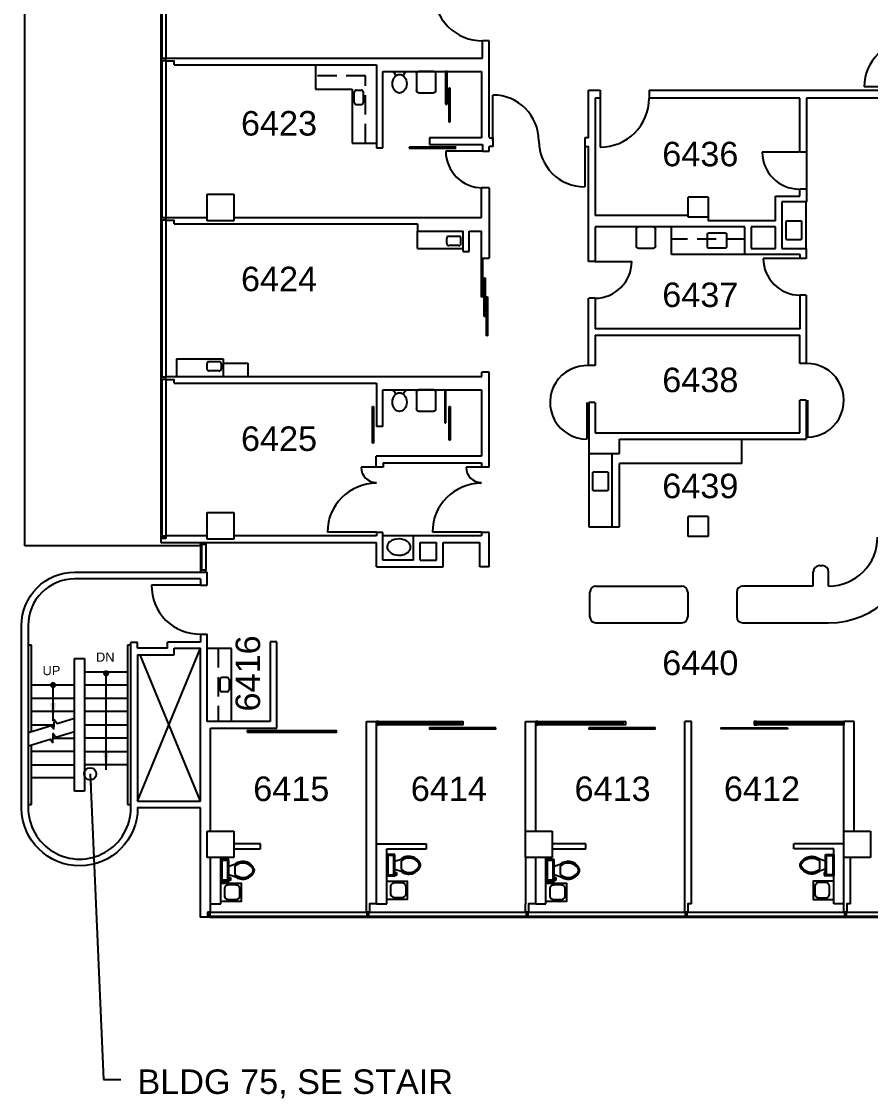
# Model space of a CAD drawing. Extents: x 2546 to 7662, y 1483 to 4928.
# Drawn here: x 4464 to 5296, y 1483 to 2538 of the extents above; entities that cross this region are included whole.
import ezdxf

# ---------------------------------------------------------------- set-up
doc = ezdxf.new("R2010")
doc.units = 0
doc.header["$LTSCALE"] = 150
doc.header["$MEASUREMENT"] = 0
doc.linetypes.add('HIDDEN2', pattern=[0.1875, 0.125, -0.0625])
doc.layers.get('0').update_dxf_attribs({"linetype": 'CONTINUOUS'})
for name, color, linetype in [('A-ANNO-TEXT', 4, 'CONTINUOUS'), ('A-ANNO-TEXT-STAIR', 4, 'CONTINUOUS'), ('A-ANNO-TX192', 4, 'CONTINUOUS'), ('A-COLS', 5, 'CONTINUOUS'), ('A-DOOR', 2, 'CONTINUOUS'), ('A-FLOR-CASE', 3, 'CONTINUOUS'), ('A-FLOR-CASE-UPPR', 3, 'HIDDEN2'), ('A-FLOR-HRAL', 1, 'CONTINUOUS'), ('A-FLOR-PFIX', 2, 'CONTINUOUS'), ('A-FLOR-STRS', 2, 'CONTINUOUS'), ('A-GLAZ', 2, 'CONTINUOUS'), ('A-GLAZ-SILL', 1, 'CONTINUOUS'), ('A-ROOF-LEVL-FINE', 1, 'CONTINUOUS'), ('A-SHFT', 1, 'CONTINUOUS'), ('A-WALL-FULL', 6, 'CONTINUOUS'), ('A-WALL-PRHT', 3, 'CONTINUOUS')]:
    doc.layers.add(name, color=color, linetype=linetype)
doc.styles.add('ARIAL', font='arial.ttf')
doc.styles.get("Standard").update_dxf_attribs({"font": 'simplex'})
doc.dimstyles.new('DIM-96', dxfattribs={"dimscale": 96, "dimtxt": 0.18, "dimasz": 0.18, "dimexe": 0.18, "dimexo": 0.0625, "dimgap": 0.09, "dimtad": 0, "dimtih": 1, "dimtoh": 1, "dimdec": 4, "dimzin": 0, "dimdsep": 46, "dimlunit": 4, "dimtxsty": 'Standard', "dimcen": 0.09, "dimadec": 0, "dimazin": 0, "dimtfac": 1, "dimtdec": 4, "dimtofl": 0, "dimtmove": 2, "dimatfit": 3, "dimfxl": 1, "dimtolj": 1, "dimtzin": 0, "dimarcsym": 0})
doc.dimstyles.new('DIM1-4', dxfattribs={"dimscale": 48, "dimtxt": 0.09375, "dimasz": 0.125, "dimexe": 0.125, "dimexo": 0.09375, "dimgap": 0, "dimtad": 1, "dimdec": 4, "dimzin": 7, "dimdsep": 46, "dimlunit": 4, "dimtxsty": 'Standard', "dimcen": 2.25, "dimdle": 1.5, "dimadec": 0, "dimazin": 0, "dimtfac": 1, "dimtdec": 4, "dimtix": 1, "dimtofl": 0, "dimtmove": 2, "dimatfit": 3, "dimfxl": 1, "dimtolj": 1, "dimtzin": 0, "dimarcsym": 0})

# ---------------------------------------------------------------- blocks, each defined once
blk = doc.blocks.new('ELLIPSE', base_point=(7228, 910))
blk.add_circle((7228, 910), 6)
blk = doc.blocks.new('TOILET')
for p, q in [((-10, -8.5), (-8, -8.5)), ((-10, -9.5), (-10, -8.5)), ((-7, -9.5), (-10, -9.5)), ((-8, -8.5), (-8, -8)), ((-7, -8), (-7, -9.5)), ((-4, -8), (-6, -14)), ((4, -8), (6, -14)), ((9.5, -6), (9.5, -2)), ((4, -14), (-4, -14))]:
    blk.add_line(p, q)
blk.add_lwpolyline([(10.5, -8), (10.5, 0), (-10.5, 0), (-10.5, -8)], close=True)
for points in [[(-9.5, -2), (-9.5, -6)], [(8.5, -1), (-8.5, -1)], [(-8.5, -7), (8.5, -7)]]:
    blk.add_lwpolyline(points)
for centre, radius, start, end in [((-8.6, -1.9), 0.884, 81.8699, 188.1301), ((-8.6, -6.1), 0.884, 171.8699, 278.1301), ((8.6, -1.9), 0.884, 351.8699, 98.1301), ((8.6, -6.1), 0.884, 261.8699, 8.1301), ((3.5, -21.6), 12.2, 141.4691, 247.9714), ((4.2, -21.8), 11.3, 136.3677, 238.9468), ((-3.5, -21.6), 12.2, 292.0284, 38.5307), ((-4.2, -21.8), 11.3, 301.053, 43.6321), ((0, -27.9), 4, 245.7318, 294.2682), ((0, -29), 4, 254.8605, 285.1395)]:
    blk.add_arc(centre, radius, start, end)
blk = doc.blocks.new('SINK-1')
blk.add_lwpolyline([(-9, 0), (-9, -20), (9, -20), (9, 0), (-9, 0)])
blk.add_lwpolyline([(-7.5, -8), (-7.5, -14.5, 0.414214), (-3.5, -18.5), (3.5, -18.5, 0.414214), (7.5, -14.5), (7.5, -8, 0.414214), (3.5, -4), (-3.5, -4, 0.414214)], format="xyb", close=True)
blk = doc.blocks.new('endglaz')
blk.add_line((0, -4), (154, -4))
blk.add_lwpolyline([(156, -5), (156, 0), (154, 0), (154, -5)], close=True)
at = {"layer": 'A-GLAZ-SILL'}
for p, q in [((0, 0), (154, 0)), ((0, -5), (154, -5))]:
    blk.add_line(p, q, dxfattribs=at)

msp = doc.modelspace()

# ---------------------------------------------------------------- linework, layer by layer
at = {"layer": 'A-ANNO-TEXT', "const_width": 3}
for points in [[(4546.9, 1898, -1), (4546.9, 1901, -1)], [(4494.9, 1886.5, -1), (4494.9, 1889.5, -1)]]:
    msp.add_lwpolyline(points, format="xyb", close=True, dxfattribs=at)
at = {"layer": 'A-ANNO-TEXT', "linetype": 'Continuous'}
for points in [[(4470.9, 1841.6), (4493.1, 1848.5), (4495.8, 1845), (4496.2, 1853.8), (4498.9, 1850.3), (4516, 1855.6)], [(4470.9, 1828.6), (4492, 1835.1), (4494.7, 1831.6), (4495.1, 1840.4), (4497.7, 1836.9), (4516, 1842.5)]]:
    msp.add_lwpolyline(points, dxfattribs=at)
at = {"layer": 'A-COLS'}
for p, q in [((4646, 2343), (4646, 2369)), ((4646, 2369), (4672, 2369)), ((4672, 2369), (4672, 2343)), ((5136.8, 2366.1), (5117.2, 2366.1)), ((5117.2, 2346.5), (5117.2, 2366.1)), ((5136.8, 2366.1), (5136.8, 2346.5)), ((4672, 2343), (4646, 2343)), ((5136.8, 2346.5), (5117.2, 2346.5)), ((4646, 2057), (4672, 2057)), ((4646, 2031), (4646, 2057)), ((4672, 2057), (4672, 2031)), ((5117.2, 2033.5), (5117.2, 2053.1)), ((5136.8, 2053.1), (5117.2, 2053.1)), ((5136.8, 2053.1), (5136.8, 2033.5)), ((4672, 2031), (4646, 2031)), ((5136.8, 2033.5), (5117.2, 2033.5)), ((4646, 1745), (4672, 1745)), ((4646, 1719), (4646, 1745)), ((4672, 1745), (4672, 1719)), ((4958, 1719), (4958, 1745)), ((4958, 1745), (4984, 1745)), ((4984, 1745), (4984, 1719)), ((5270, 1719), (5270, 1745)), ((5270, 1745), (5296, 1745)), ((5296, 1745), (5296, 1719)), ((4672, 1719), (4646, 1719)), ((4984, 1719), (4958, 1719)), ((5296, 1719), (5270, 1719))]:
    msp.add_line(p, q, dxfattribs=at)
at = {"layer": 'A-DOOR'}
for p, q in [((4881, 2489.2), (4879.5, 2489.2)), ((4879.5, 2489.2), (4879.5, 2457)), ((4881, 2457), (4881, 2489.2)), ((4884, 2473), (4882.7, 2473)), ((4882.7, 2473), (4882.7, 2440)), ((4884, 2440), (4884, 2473)), ((5334.9, 2474.2), (5289.9, 2474.2)), ((4926, 2421.1), (4926, 2466.1)), ((5031, 2463), (5031, 2415)), ((4879.5, 2457), (4881, 2457)), ((4882.7, 2440), (4884, 2440)), ((5016, 2421.1), (5016, 2376.1)), ((4844, 2415), (4844, 2414)), ((4890, 2415), (4844, 2415)), ((4844, 2414), (4890, 2414)), ((4915.8, 2411.2), (4879.8, 2411.2)), ((5226, 2410), (5190, 2410)), ((4914.9, 2268.1), (4914.9, 2306.2)), ((4915.9, 2306.2), (4915.9, 2268.1)), ((5026, 2303), (5062, 2303)), ((5227, 2306), (5191, 2306)), ((4917.3, 2287.1), (4918.3, 2287.1)), ((4917.3, 2249), (4917.3, 2287.1)), ((4918.3, 2287.1), (4918.3, 2249)), ((4915.9, 2268.1), (4914.9, 2268.1)), ((4919.6, 2230.2), (4919.6, 2268.4)), ((4919.6, 2268.4), (4920.6, 2268.4)), ((4920.6, 2268.4), (4920.6, 2230.2)), ((4918.3, 2249), (4917.3, 2249)), ((4920.6, 2230.2), (4919.6, 2230.2)), ((4879, 2177.2), (4879, 2145)), ((4880, 2145), (4880, 2177.2)), ((5018, 2165), (5018, 2129)), ((5234.2, 2167.2), (5234.2, 2131.2)), ((4808, 2125), (4808, 2161)), ((4808, 2161), (4809, 2161)), ((4809, 2161), (4809, 2125)), ((4883, 2161), (4884, 2161)), ((4883, 2128), (4883, 2161)), ((4884, 2161), (4884, 2128)), ((4879, 2145), (4880, 2145)), ((4809, 2125), (4808, 2125)), ((4884, 2128), (4883, 2128)), ((4811.8, 2101.4), (4796.8, 2101.4)), ((4914.7, 2101.4), (4899.7, 2101.4)), ((4811.8, 2037.8), (4763.8, 2037.8)), ((4914.7, 2037.8), (4866.7, 2037.8)), ((4639.5, 1986), (4591.5, 1986))]:
    msp.add_line(p, q, dxfattribs=at)
for centre, radius, start, end in [((5334.9, 2474.2), 45, 90, 180), ((4926, 2421.1), 45, 0, 90), ((5031, 2463), 48, 270, 0), ((5016, 2421.1), 45, 180, 270), ((4915.8, 2411.2), 36, 180, 270), ((5226, 2410), 36, 180, 270), ((5026, 2303), 36, 270, 0), ((5227, 2306), 36, 180, 270), ((5018, 2165), 36, 86.8607, 269.957), ((5234, 2167), 36, 270.0109, 91.5805), ((4811.8, 2101.4), 15, 180, 270), ((4914.7, 2101.4), 15, 180, 270), ((4811.8, 2037.8), 48, 90, 180), ((4914.7, 2037.8), 48, 90, 180)]:
    msp.add_arc(centre, radius, start, end, dxfattribs=at)
for centre, major_axis, ratio, start_param, end_param in [((4915.8, 2567.2), (33.9, 33.9), 1, 2.356194, 3.926991), ((4639.5, 1986), (34.3, 34.3), 0.981939, 2.347082, 3.936103)]:
    msp.add_ellipse(centre, major_axis=major_axis, ratio=ratio, start_param=start_param, end_param=end_param, dxfattribs=at)
at = {"layer": 'A-FLOR-CASE'}
for p, q in [((4752, 2495.8), (4752, 2472)), ((4752, 2472), (4788, 2472)), ((4788, 2472), (4788, 2419)), ((4788, 2419), (4811.8, 2419)), ((5233, 2315.6), (5233, 2361.6)), ((4852.2, 2315.6), (4852.2, 2332.8)), ((5101, 2310), (5101, 2337)), ((4852.2, 2315.6), (4896.7, 2315.6)), ((5173, 2310), (5101, 2310)), ((4615.8, 2207.8), (4615.8, 2190.7)), ((4615.8, 2207.8), (4661.7, 2207.8)), ((4661.7, 2207.8), (4661.7, 2190.7)), ((4661.7, 2203.5), (4685.7, 2203.5)), ((4685.7, 2203.5), (4685.7, 2190.7)), ((5170, 2105), (5170, 2128.8)), ((5020, 2115), (5020, 2043)), ((5043, 2043), (5043, 2115)), ((5170, 2105), (5050, 2105)), ((5050, 2043), (5050, 2105)), ((5020, 2043), (5050, 2043)), ((4848.2, 2034.2), (4818.2, 2034.2)), ((5246, 2005), (5249, 2005)), ((5240, 1985), (5240, 1999)), ((5255, 1985), (5255, 1999)), ((5027, 1985), (5111, 1985)), ((5240, 1985), (5171, 1985)), ((5021, 1955), (5021, 1979)), ((5117, 1979), (5117, 1955)), ((5165, 1979), (5165, 1955)), ((5027, 1949), (5111, 1949)), ((5171, 1949), (5255, 1949)), ((4669.7, 1923.8), (4645.9, 1923.8)), ((4669.7, 1852.2), (4669.7, 1923.8))]:
    msp.add_line(p, q, dxfattribs=at)
for centre, radius, start, end in [((5255, 2033), 48, 270, 0), ((5255, 2033), 84, 270, 0), ((5246, 1999), 6, 90, 180), ((5249, 1999), 6, 0, 90), ((5027, 1979), 6, 90, 180), ((5111, 1979), 6, 0, 90), ((5171, 1979), 6, 90, 180), ((5027, 1955), 6, 180, 270), ((5111, 1955), 6, 270, 0), ((5171, 1955), 6, 180, 270)]:
    msp.add_arc(centre, radius, start, end, dxfattribs=at)
at = {"layer": 'A-FLOR-CASE-UPPR'}
for p, q in [((4801, 2485), (4752, 2485)), ((4801, 2419), (4801, 2485)), ((5173, 2325), (5101, 2325)), ((4656.7, 1923.8), (4656.7, 1852.2))]:
    msp.add_line(p, q, dxfattribs=at)
at = {"layer": 'A-FLOR-HRAL'}
for p, q in [((4473.8, 1927), (4470.5, 1927)), ((4473.8, 1842.5), (4473.8, 1927)), ((4571.2, 1927), (4568, 1927)), ((4568, 1927), (4568, 1771)), ((4473.8, 1771), (4473.8, 1829.5)), ((4470.5, 1771), (4473.8, 1771)), ((4568, 1771), (4571.2, 1771))]:
    msp.add_line(p, q, dxfattribs=at)
at = {"layer": 'A-FLOR-PFIX'}
for p, q in [((4828.5, 2489.2), (4840.5, 2489.2)), ((4851.1, 2486.6), (4851.1, 2470.9)), ((4868, 2489.2), (4853, 2489.2)), ((4869.9, 2470.9), (4869.9, 2486.6)), ((4792.1, 2470.9), (4797.1, 2470.9)), ((4790.1, 2458.9), (4790.1, 2468.9)), ((4799.1, 2458.9), (4799.1, 2468.9)), ((4853, 2468.2), (4868, 2468.2)), ((4792.1, 2456.9), (4797.1, 2456.9)), ((5066.5, 2334.3), (5066.5, 2318.6)), ((5083.4, 2337), (5068.4, 2337)), ((5085.3, 2318.6), (5085.3, 2334.3)), ((4880.7, 2320.6), (4880.7, 2325.6)), ((4892.7, 2327.6), (4882.7, 2327.6)), ((4894.7, 2320.6), (4894.7, 2325.6)), ((4892.7, 2318.6), (4882.7, 2318.6)), ((5068.4, 2316), (5083.4, 2316)), ((4645.7, 2202.8), (4645.7, 2197.8)), ((4657.7, 2204.8), (4647.7, 2204.8)), ((4657.7, 2195.8), (4647.7, 2195.8)), ((4659.7, 2202.8), (4659.7, 2197.8)), ((4828.5, 2177.2), (4840.5, 2177.2)), ((4851.1, 2174.6), (4851.1, 2158.9)), ((4868, 2177.2), (4853, 2177.2)), ((4869.9, 2158.9), (4869.9, 2174.6)), ((4853, 2156.2), (4868, 2156.2)), ((4658.4, 1893.4), (4658.4, 1883.4)), ((4665.4, 1895.4), (4660.4, 1895.4)), ((4667.4, 1893.4), (4667.4, 1883.4)), ((4665.4, 1881.4), (4660.4, 1881.4))]:
    msp.add_line(p, q, dxfattribs=at)
for points in [[(5213.5, 2325.3), (5213.5, 2342, -0.414214), (5214.5, 2343), (5227.5, 2343, -0.414214), (5228.5, 2342), (5228.5, 2325.3, -0.414214), (5227.5, 2324.3), (5214.5, 2324.3, -0.414214)], [(5137.2, 2331), (5154, 2331, -0.414214), (5155, 2330), (5155, 2317, -0.414214), (5154, 2316), (5137.2, 2316, -0.414214), (5136.2, 2317), (5136.2, 2330, -0.414214)], [(5039, 2096), (5039, 2079.2, -0.414214), (5038, 2078.2), (5025, 2078.2, -0.414214), (5024, 2079.2), (5024, 2096, -0.414214), (5025, 2097), (5038, 2097, -0.414214)]]:
    msp.add_lwpolyline(points, format="xyb", close=True, dxfattribs=at)
for centre, radius, start, end in [((4830, 2488.8), 1.58, 161.5651, 251.5651), ((4828.8, 2485.6), 1.83, 314.344, 67.6996), ((4840.2, 2485.6), 1.79, 111.7988, 228.2571), ((4839, 2488.8), 1.58, 288.4349, 18.4349), ((4792.1, 2468.9), 2, 90, 180), ((4797.1, 2468.9), 2, 0, 90), ((4792.1, 2458.9), 2, 180, 270), ((4797.1, 2458.9), 2, 270, 0), ((4882.7, 2325.6), 2, 90, 180), ((4892.7, 2325.6), 2, 0, 90), ((4882.7, 2320.6), 2, 180, 270), ((4892.7, 2320.6), 2, 270, 0), ((4647.7, 2202.8), 2, 90, 180), ((4647.7, 2197.8), 2, 180, 270), ((4657.7, 2202.8), 2, 360, 90), ((4657.7, 2197.8), 2, 270, 360), ((4830, 2176.8), 1.58, 161.5651, 251.5651), ((4828.8, 2173.6), 1.83, 314.344, 67.6996), ((4840.2, 2173.6), 1.79, 111.7988, 228.2571), ((4839, 2176.8), 1.58, 288.4349, 18.4349), ((4827.9, 2023.4), 5.61, 147.7122, 209.5921), ((4830.7, 2021.6), 8.92, 123.2969, 147.7122), ((4832.5, 2018.9), 12.2, 104.6246, 123.2969), ((4833.6, 2014.6), 16.6, 72.6797, 104.6246), ((4835, 2018.8), 12.2, 54.0074, 72.6797), ((4836.9, 2021.4), 8.92, 29.5921, 54.0074), ((4830.8, 2025), 8.92, 209.5921, 234.0074), ((4832.7, 2027.6), 12.2, 234.0074, 252.6797), ((4834, 2031.9), 16.6, 252.6797, 284.6246), ((4835.2, 2027.6), 12.2, 284.6246, 303.2969), ((4836.6, 2025.4), 9.53, 303.2969, 327.7122), ((4839.8, 2023.1), 5.61, 358.6521, 29.5921), ((4840.9, 2022.7), 4.48, 327.7122, 3.6538), ((4660.4, 1893.4), 2, 90, 180), ((4665.4, 1893.4), 2, 0, 90), ((4660.4, 1883.4), 2, 180, 270), ((4665.4, 1883.4), 2, 270, 0)]:
    msp.add_arc(centre, radius, start, end, dxfattribs=at)
at = {"layer": 'A-FLOR-PFIX', "extrusion": (0, 0, -1)}
for centre, start_param, end_param in [((4853, 2486.6), 4.712389, 6.283185), ((4868, 2486.6), 0, 1.570796), ((4853, 2470.9), 3.141593, 4.712389), ((4868, 2470.9), 1.570796, 3.141593), ((5068.4, 2334.3), 4.712389, 6.283185), ((5083.4, 2334.3), 0, 1.570796), ((5068.4, 2318.6), 3.141593, 4.712389), ((5083.4, 2318.6), 1.570796, 3.141593), ((4853, 2174.6), 4.712389, 6.283185), ((4868, 2174.6), 0, 1.570796), ((4853, 2158.9), 3.141593, 4.712389), ((4868, 2158.9), 1.570796, 3.141593)]:
    msp.add_ellipse(centre, major_axis=(0, 2.62), ratio=0.714286, start_param=start_param, end_param=end_param, dxfattribs=at)
at = {"layer": 'A-FLOR-STRS'}
for p, q in [((5233.3, 2410), (5233.3, 2373.8)), ((4525.8, 1901), (4568, 1901)), ((4516, 1888), (4473.8, 1888)), ((4568, 1888), (4525.8, 1888)), ((4473.8, 1875), (4516, 1875)), ((4525.8, 1875), (4568, 1875)), ((4516, 1862), (4473.8, 1862)), ((4568, 1862), (4525.8, 1862)), ((4473.8, 1849), (4496, 1849)), ((4525.8, 1849), (4568, 1849)), ((4494.9, 1836), (4516, 1836)), ((4568, 1836), (4525.8, 1836)), ((4516, 1823), (4473.8, 1823)), ((4525.8, 1823), (4568, 1823)), ((4473.8, 1810), (4516, 1810)), ((4568, 1810), (4525.8, 1810)), ((4516, 1797), (4473.8, 1797))]:
    msp.add_line(p, q, dxfattribs=at)
at = {"layer": 'A-GLAZ'}
for p, q in [((4640.5, 2025.8), (4640.5, 2000.5)), ((4814, 1850.6), (4894.5, 1850.6)), ((4970, 1850.6), (5053.8, 1850.6)), ((5184.2, 1850.6), (5268, 1850.6))]:
    msp.add_line(p, q, dxfattribs=at)
for points in [[(4639.5, 2027.8), (4644.5, 2027.8), (4644.5, 2025.8), (4639.5, 2025.8)], [(4639.5, 1998.5), (4644.5, 1998.5), (4644.5, 2000.5), (4639.5, 2000.5)], [(4812, 1849), (4814, 1849), (4814, 1852.2), (4812, 1852.2)], [(4894.5, 1849), (4894.5, 1852.2), (4896.5, 1852.2), (4896.5, 1849)], [(4968, 1849), (4970, 1849), (4970, 1852.2), (4968, 1852.2)], [(5053.8, 1849), (5053.8, 1852.2), (5055.8, 1852.2), (5055.8, 1849)], [(5182.2, 1849), (5184.2, 1849), (5184.2, 1852.2), (5182.2, 1852.2)], [(5268, 1849), (5268, 1852.2), (5270, 1852.2), (5270, 1849)], [(4685, 1842), (4772.8, 1842), (4772.8, 1843), (4685, 1843)], [(4929, 1846.2), (4864, 1846.2), (4864, 1845.2), (4929, 1845.2)], [(5020, 1846.2), (5020, 1845.2), (5085, 1845.2), (5085, 1846.2)], [(5214.8, 1846.2), (5214.8, 1845.2), (5149.8, 1845.2), (5149.8, 1846.2)], [(4646.5, 1660.5), (4646.5, 1665.5), (4648.5, 1665.5), (4648.5, 1660.5)]]:
    msp.add_lwpolyline(points, close=True, dxfattribs=at)
at = {"layer": 'A-GLAZ-SILL'}
for p, q in [((4639.5, 2025.8), (4639.5, 2000.5)), ((4644.5, 2025.8), (4644.5, 2000.5)), ((4814, 1852.2), (4894.5, 1852.2)), ((4894.5, 1849), (4814, 1849)), ((4970, 1852.2), (5053.8, 1852.2)), ((5053.8, 1849), (4970, 1849)), ((5184.2, 1852.2), (5268, 1852.2)), ((5268, 1849), (5184.2, 1849))]:
    msp.add_line(p, q, dxfattribs=at)
at = {"layer": 'A-ROOF-LEVL-FINE'}
for p, q in [((4467.3, 2024.5), (4467.3, 2960.5)), ((4639.5, 2024.5), (4467.3, 2024.5))]:
    msp.add_line(p, q, dxfattribs=at)
at = {"layer": 'A-SHFT'}
for p, q in [((4577.8, 1774.2), (4639.5, 1924)), ((4639.5, 1774.2), (4580.4, 1917.5))]:
    msp.add_line(p, q, dxfattribs=at)
at = {"layer": 'A-WALL-FULL'}
for p, q in [((4915.8, 2502.2), (4915.8, 2519.2)), ((4922.2, 2519.2), (4915.8, 2519.2)), ((4922.2, 2424.4), (4922.2, 2519.2)), ((4605.5, 2502.2), (4915.8, 2502.2)), ((4613.5, 2495.8), (4811.8, 2495.8)), ((4811.8, 2495.8), (4811.8, 2414.5)), ((4818.2, 2489.2), (4914.9, 2489.2)), ((4818.2, 2414.5), (4818.2, 2489.2)), ((4914.9, 2489.2), (4914.9, 2424.2)), ((5019.7, 2470.8), (5031, 2470.8)), ((5019.7, 2424.3), (5019.7, 2470.8)), ((5031, 2470.8), (5031, 2463)), ((5079, 2470.8), (5332.2, 2470.8)), ((5079, 2470.8), (5079, 2463)), ((5031, 2463), (5026.2, 2463)), ((5026.2, 2463), (5026.2, 2348)), ((5226.8, 2463), (5079, 2463)), ((5226.8, 2410), (5226.8, 2463)), ((5233.3, 2463), (5233.3, 2410)), ((5332.2, 2463), (5233.3, 2463)), ((4863.8, 2424.2), (4863.8, 2417.8)), ((4914.9, 2424.2), (4863.8, 2424.2)), ((4863.8, 2417.8), (4915.8, 2417.8)), ((4915.8, 2417.8), (4915.8, 2411.2)), ((4922.3, 2424.3), (4926.1, 2424.3)), ((4926, 2424.4), (4926, 2415.8)), ((5016, 2424.3), (5016, 2415.7)), ((5019.7, 2424.3), (5016, 2424.3)), ((4811.8, 2414.5), (4818.2, 2414.5)), ((4915.8, 2411.2), (4922.2, 2411.2)), ((4922.2, 2411.2), (4922.2, 2415.7)), ((4926.1, 2415.7), (4922.3, 2415.7)), ((5016, 2415.7), (5019.9, 2415.7)), ((5019.7, 2303), (5019.7, 2415.7)), ((5233.3, 2410), (5226.8, 2410)), ((4922.2, 2375.2), (4914.9, 2375.2)), ((4914.9, 2346.2), (4914.9, 2375.2)), ((4922.2, 2375.2), (4922.2, 2306.2)), ((5203, 2367), (5226.8, 2367)), ((5203, 2343), (5203, 2367)), ((5226.8, 2367), (5226.8, 2373.8)), ((5233.3, 2373.8), (5226.8, 2373.8)), ((5233.3, 2373.8), (5233.3, 2361.6)), ((5209, 2361.6), (5209, 2315.6)), ((5233.3, 2361.6), (5209, 2361.6)), ((4605.5, 2346.2), (4646, 2346.2)), ((4672, 2346.2), (4914.9, 2346.2)), ((5117.2, 2348), (5026.2, 2348)), ((5136.8, 2346.5), (5136.8, 2343)), ((5203, 2343), (5136.8, 2343)), ((4613.5, 2339.8), (4852.2, 2339.8)), ((4852.2, 2339.8), (4852.2, 2332.8)), ((4852.2, 2332.8), (4896.7, 2332.8)), ((4896.7, 2312.9), (4896.7, 2332.8)), ((4902.8, 2312.9), (4902.8, 2332.8)), ((4902.8, 2332.8), (4914.9, 2332.8)), ((4914.9, 2306.2), (4914.9, 2332.8)), ((5026.2, 2337), (5026.2, 2303)), ((5173, 2337), (5026.2, 2337)), ((5173, 2310), (5173, 2337)), ((5179, 2337), (5179, 2315.6)), ((5203, 2337), (5179, 2337)), ((5203, 2315.6), (5203, 2337)), ((4896.7, 2312.9), (4902.8, 2312.9)), ((5179, 2315.6), (5203, 2315.6)), ((5209, 2315.6), (5233, 2315.6)), ((5233, 2315.6), (5233, 2306)), ((4914.9, 2306.2), (4922.2, 2306.2)), ((5026, 2303), (5019.7, 2303)), ((5227, 2310), (5173, 2310)), ((5227, 2306), (5227, 2310)), ((5233, 2306), (5227, 2306)), ((5233, 2270), (5227, 2270)), ((5227, 2237.1), (5227, 2270)), ((5233, 2270), (5233, 2240.9)), ((5233, 2270), (5233, 2203)), ((5019.7, 2201), (5019.7, 2267)), ((5026, 2267), (5020, 2267)), ((5026.2, 2267), (5026.2, 2237.1)), ((5227, 2237.1), (5026.2, 2237.1)), ((5026.2, 2230.9), (5226.8, 2230.9)), ((5026.2, 2230.9), (5026.2, 2201)), ((5226.8, 2203), (5226.8, 2230.9)), ((5026.2, 2201), (5019.7, 2201)), ((5233, 2203), (5226.8, 2203)), ((4605.5, 2190.2), (4915, 2190.2)), ((4915, 2190.2), (4915, 2194.5)), ((4922.2, 2194.5), (4915, 2194.5)), ((4922.2, 2101.6), (4922.2, 2194.5)), ((4613.5, 2183.8), (4811.8, 2183.8)), ((4811.8, 2183.8), (4811.8, 2141.5)), ((4818.2, 2141.5), (4818.2, 2177.2)), ((4818.2, 2177.2), (4914.9, 2177.2)), ((4914.9, 2177.2), (4914.9, 2112.2)), ((5026, 2165), (5020, 2165)), ((5020, 2165), (5020, 2115)), ((5026.2, 2165), (5026.2, 2135.1)), ((5233, 2167), (5226.8, 2167)), ((5226.8, 2135.1), (5226.8, 2167)), ((5233, 2167), (5233, 2128.8)), ((4818.2, 2141.5), (4811.8, 2141.5)), ((5026.2, 2135.1), (5226.8, 2135.1)), ((5050, 2128.8), (5233, 2128.8)), ((5050, 2115), (5050, 2128.8)), ((4811.7, 2101.5), (4811.7, 2112.2)), ((4914.9, 2112.2), (4811.7, 2112.2)), ((5020, 2115), (5050, 2115)), ((4818.3, 2101.5), (4811.7, 2101.5)), ((4818.3, 2105.8), (4818.3, 2101.5)), ((4818.3, 2105.8), (4914.9, 2105.8)), ((4914.9, 2105.8), (4914.9, 2101.6)), ((4922.2, 2101.6), (4914.9, 2101.6)), ((4818.2, 2037.5), (4811.8, 2037.5)), ((4811.8, 2037.5), (4811.8, 2034.2)), ((4818.2, 2010.3), (4818.2, 2037.5)), ((4922.2, 2037.5), (4914.9, 2037.5)), ((4914.9, 2037.5), (4914.9, 2034.2)), ((4922.2, 2003.7), (4922.2, 2037.5)), ((4600.5, 2027.8), (4811.8, 2027.8)), ((4646, 2034.2), (4605.5, 2034.2)), ((4811.8, 2034.2), (4672, 2034.2)), ((4808.7, 2034.3), (4808.7, 2034.3)), ((4811.8, 2003.8), (4811.8, 2027.8)), ((4848.2, 2010.3), (4848.2, 2034.2)), ((4914.9, 2034.2), (4848.2, 2034.2)), ((4854.7, 2010.3), (4854.7, 2027.8)), ((4854.7, 2027.8), (4870.7, 2027.8)), ((4870.7, 2010.3), (4870.7, 2027.8)), ((4877.2, 2027.8), (4913.3, 2027.8)), ((4877.2, 2003.8), (4877.2, 2027.8)), ((4913.2, 2003.7), (4913.2, 2027.8)), ((4848.2, 2010.3), (4818.2, 2010.3)), ((4854.7, 2010.3), (4870.7, 2010.3)), ((4646, 1986), (4646, 1998.5)), ((4811.8, 2003.8), (4877.2, 2003.8)), ((4922.2, 2003.7), (4913.2, 2003.7)), ((4639.5, 1992), (4639.5, 1986)), ((4639.5, 1986), (4646, 1986)), ((4639.5, 1938), (4646, 1938)), ((4639.5, 1938), (4639.5, 1930)), ((4646, 1852.2), (4646, 1938)), ((4571.2, 1774.2), (4571.2, 1929.8)), ((4577.8, 1929.8), (4571.2, 1929.8)), ((4577.8, 1924), (4577.8, 1929.8)), ((4607, 1924), (4577.8, 1924)), ((4639.5, 1930), (4607, 1930)), ((4607, 1924), (4607, 1930)), ((4613.5, 1917.5), (4613.5, 1924)), ((4613.5, 1924), (4639.5, 1924)), ((4639.5, 1774.2), (4639.5, 1924)), ((4707.8, 1930.2), (4707.8, 1852.2)), ((4714.2, 1930.2), (4707.8, 1930.2)), ((4714.2, 1845.8), (4714.2, 1930.2)), ((4516, 1784), (4516, 1914)), ((4516, 1914), (4525.8, 1914)), ((4525.8, 1914), (4525.8, 1784)), ((4577.8, 1917.5), (4577.8, 1774.2)), ((4577.8, 1917.5), (4613.5, 1917.5)), ((4707.8, 1852.2), (4646, 1852.2)), ((4802, 1852.2), (4812, 1852.2)), ((4802, 1673.5), (4802, 1852.2)), ((4812, 1673.5), (4812, 1852.2)), ((4958, 1852.2), (4968, 1852.2)), ((4958, 1745), (4958, 1852.2)), ((4968, 1745), (4968, 1852.2)), ((5120.5, 1852.2), (5114, 1852.2)), ((5120.5, 1673.5), (5120.5, 1852.2)), ((5280, 1852.2), (5270, 1852.2)), ((5270, 1745), (5270, 1852.2)), ((5280, 1745), (5280, 1852.2)), ((4649.2, 1845.8), (4714.2, 1845.8)), ((4649.2, 1745), (4649.2, 1845.8)), ((4525.8, 1784), (4516, 1784)), ((4649.2, 1665.5), (4649.2, 1719)), ((4958, 1719), (4958, 1673.5)), ((4968, 1673.5), (4968, 1719)), ((5276.5, 1673.5), (5276.5, 1719)), ((4649.2, 1673.5), (4649.2, 1673.5))]:
    msp.add_line(p, q, dxfattribs=at)
for points in [[(4613.5, 2495.8), (4613.5, 2499.2), (4605.5, 2499.2), (4605.5, 2502.2)], [(4613.5, 2339.8), (4613.5, 2343.2), (4605.5, 2343.2), (4605.5, 2346.2)], [(4613.5, 2183.8), (4613.5, 2187.2), (4605.5, 2187.2), (4605.5, 2190.2)], [(4605.5, 2034.2), (4605.5, 2031.8), (4600.5, 2031.8), (4600.5, 2027.8)], [(5120.5, 1673.5), (5117, 1673.5), (5117, 1665.5), (5114, 1665.5), (5114, 1852.2)], [(4577.8, 1774.2), (4639.5, 1774.2)], [(4649.2, 1665.5), (4646.5, 1665.5), (4646.5, 1660.5), (4639.5, 1660.5), (4639.5, 1767.8)], [(5276.5, 1673.5), (5273, 1673.5), (5273, 1665.5), (5270, 1665.5), (5270, 1719)], [(4812, 1673.5), (4805, 1673.5), (4805, 1665.5), (4802, 1665.5), (4802, 1673.5), (4802, 1673.5)], [(4968, 1673.5), (4961, 1673.5), (4961, 1665.5), (4958, 1665.5), (4958, 1673.5), (4958, 1673.5)]]:
    msp.add_lwpolyline(points, dxfattribs=at)
for points in [[(4639.5, 1767.8), (4577.8, 1767.8, -0.992405), (4464, 1766.9), (4464, 1946.5, -0.414214), (4516, 1998.5), (4646, 1998.5)], [(4639.5, 1992), (4516, 1992, 0.414214), (4470.5, 1946.5), (4470.5, 1768.6, 1.008134), (4571.2, 1767.8), (4571.2, 1774.2)]]:
    msp.add_lwpolyline(points, format="xyb", dxfattribs=at)
at = {"layer": 'A-WALL-PRHT'}
for p, q in [((4698.2, 1732.5), (4672, 1732.5)), ((4698.2, 1727.5), (4698.2, 1732.5)), ((4812, 1732.5), (4861, 1732.5)), ((4861, 1727.5), (4861, 1732.5)), ((5017, 1732.5), (4984, 1732.5)), ((5017, 1727.5), (5017, 1732.5)), ((5270, 1732.5), (5221, 1732.5)), ((5221, 1727.5), (5221, 1732.5)), ((4672, 1727.5), (4698.2, 1727.5)), ((4822, 1673.5), (4822, 1727.5)), ((4822, 1727.5), (4861, 1727.5)), ((4984, 1727.5), (5017, 1727.5)), ((5260, 1727.5), (5221, 1727.5)), ((5260, 1673.5), (5260, 1727.5)), ((4659.2, 1673.5), (4659.2, 1719)), ((4978, 1673.5), (4978, 1719)), ((4649.2, 1673.5), (4659.2, 1673.5)), ((4812, 1673.5), (4822, 1673.5)), ((4968, 1673.5), (4978, 1673.5)), ((5270, 1673.5), (5260, 1673.5))]:
    msp.add_line(p, q, dxfattribs=at)

# ---------------------------------------------------------------- block references
at = {"layer": 'A-FLOR-PFIX', "xscale": 1.1625, "yscale": 1.525}
for p in [(4834.5, 2477.2), (4834.5, 2165.2)]:
    msp.add_blockref('ELLIPSE', p, dxfattribs=at)
at = {"layer": 'A-FLOR-PFIX'}
for name, p, rotation in [('TOILET', (4822, 1711.5), 90), ('TOILET', (4659.2, 1706.5), 90), ('TOILET', (4978, 1706.5), 90), ('SINK-1', (5260, 1687), 270)]:
    msp.add_blockref(name, p, dxfattribs=dict(at, rotation=rotation))
at = {"layer": 'A-FLOR-PFIX', "xscale": -1}
for name, p, rotation in [('TOILET', (5260, 1711.5), 270), ('SINK-1', (4659.2, 1685), 90), ('SINK-1', (4822, 1687), 90), ('SINK-1', (4978, 1685), 90)]:
    msp.add_blockref(name, p, dxfattribs=dict(at, rotation=rotation))
at = {"layer": 'A-GLAZ', "rotation": 270}
for p in [(4605.5, 2655.8), (4605.5, 2499.8), (4605.5, 2343.8), (4605.5, 2187.8)]:
    msp.add_blockref('endglaz', p, dxfattribs=at)
at = {"layer": 'A-GLAZ'}
for p in [(4648.5, 1665.5), (4804.5, 1665.5), (4960.5, 1665.5), (5116.5, 1665.5), (5272.5, 1665.5)]:
    msp.add_blockref('endglaz', p, dxfattribs=at)

# ---------------------------------------------------------------- texts
at = {"layer": 'A-ANNO-TEXT', "char_height": 9, "attachment_point": 8, "style": 'ARIAL'}
for s, insert, width in [('DN', (4546.1, 1910.9), 29.061), ('UP', (4493.3, 1897.6), 30.516)]:
    msp.add_mtext(s, dxfattribs=dict(at, insert=insert, width=width))
at = {"layer": 'A-ANNO-TEXT-STAIR', "style": 'ARIAL'}
msp.add_text('BLDG 75, SE STAIR', height=24, dxfattribs=at).set_placement((4577.6, 1487.4))
at = {"layer": 'A-ANNO-TX192', "style": 'ARIAL'}
for s, p in [('6423', (4679.1, 2426.4)), ('6436', (5092, 2396.3)), ('6424', (4679.1, 2273.9)), ('6437', (5092, 2258.4)), ('6438', (5092, 2175)), ('6425', (4679.1, 2117.4)), ('6439', (5092, 2071.1)), ('6440', (5092, 1897.7)), ('6415', (4691.1, 1774.4)), ('6414', (4845.5, 1774.4)), ('6413', (5006, 1774.4)), ('6412', (5152.4, 1774.4))]:
    msp.add_text(s, height=24, dxfattribs=at).set_placement(p)
msp.add_text('6416', height=24, rotation=90, dxfattribs=at).set_placement((4697.8, 1862.1))

# ---------------------------------------------------------------- leaders
at = {"layer": 'A-ANNO-TEXT'}
for points in [[(4546.9, 1805), (4546.9, 1899.5)], [(4494.9, 1853.1), (4494.9, 1888)]]:
    msp.add_leader(points, dimstyle='DIM-96', override={"dimgap": 0.09, "dimtad": 0}, dxfattribs=at)
at = {"layer": 'A-ANNO-TEXT-STAIR'}
msp.add_leader([(4531.3, 1800.9), (4544.3, 1501.5), (4561.3, 1501.5)], dimstyle='DIM1-4', override={"dimscale": 96, "dimgap": 0, "dimtad": 0, "dimldrblk": 'DotBlank'}, dxfattribs=at)

doc.saveas('drawing.dxf')
